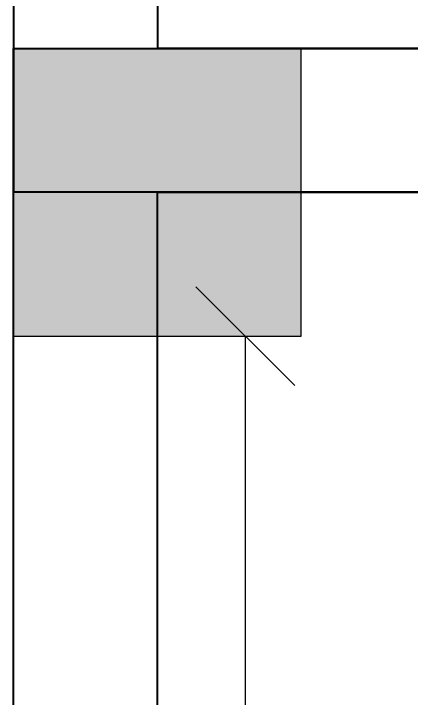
# Model space of a CAD drawing. Header units: metres. Extents: x -355 to 973, y -73 to 238.
# Drawn here: x 706.886 to 707.438, y 124.015 to 124.965 of the extents above; entities that cross this region are included whole.
import ezdxf

# ---------------------------------------------------------------- set-up
doc = ezdxf.new("R2010")
doc.units = ezdxf.units.M
doc.header["$LTSCALE"] = 3
doc.header["$MEASUREMENT"] = 0
doc.linetypes.add('1', pattern=[30, 6, 6, 6, 6, 6])
doc.linetypes.add('ACAD_ISO02W100', pattern=[15, 12, -3])
doc.layers.add('4', color=4, linetype='ACAD_ISO02W100')
doc.layers.add('alaem', color=230, linetype='Continuous', lineweight=5)
doc.styles.get("Standard").update_dxf_attribs({"font": 'arial.ttf'})
doc.dimstyles.new('ahmad', dxfattribs={"dimtxt": 0.2, "dimasz": 0.1375, "dimexe": 0, "dimexo": 0.0625, "dimgap": 0.09, "dimtad": 0, "dimzin": 0, "dimdsep": 46, "dimtxsty": 'Standard', "dimblk": 'OBLIQUE', "dimcen": 0.09, "dimclrd": 245, "dimclrt": 61, "dimadec": 0, "dimazin": 0, "dimtfac": 1, "dimtofl": 0, "dimtmove": 0, "dimatfit": 3, "dimldrblk": 'OBLIQUE', "dimfxl": 0, "dimfxlon": 1, "dimtolj": 1, "dimtzin": 0, "dimlwd": 13, "dimarcsym": 0})

# ---------------------------------------------------------------- blocks, each defined once
blk = doc.blocks.new('tyhtfy')
at = {"layer": '4', "linetype": '1'}
for points in [[(265.70447, 186.374), (265.70447, 184.474), (263.80447, 184.474), (263.80447, 186.374)], [(265.50447, 186.174), (265.50447, 184.674), (264.00447, 184.674), (264.00447, 186.174)]]:
    blk.add_lwpolyline(points, close=True, dxfattribs=at)
blk = doc.blocks.new('fghhyh')
at = {"layer": 'alaem', "linetype": '1'}
h = blk.add_hatch(color=256, dxfattribs=at)
h.dxf.hatch_style = 1
h.paths.add_polyline_path([(280.39606, 190.29639), (280.39606, 190.69639), (279.99606, 190.69639), (279.99606, 190.29639)])
blk.add_lwpolyline([(279.99606, 190.69639), (279.99606, 190.29639), (280.39606, 190.29639), (280.39606, 190.69639)], close=True, dxfattribs=at)
blk = doc.blocks.new('_Oblique')
at = {"color": 0, "linetype": 'ByBlock', "lineweight": -2}
blk.add_line((-0.5, -0.5), (0.5, 0.5), dxfattribs=at)
blk = doc.blocks.new('*D507')
at = {"color": 245, "lineweight": 13, "transparency": 16777216}
for p, q in [((707.20841, 124.51702), (707.20841, 123.86805)), ((707.20841, 122.51684), (707.20841, 123.16581))]:
    blk.add_line(p, q, dxfattribs=at)
at = {"layer": 'Defpoints', "color": 0, "transparency": 16777216}
for p in [(707.20841, 124.51702), (707.28606, 124.51702), (707.28606, 122.51684)]:
    blk.add_point(p, dxfattribs=at)
at = {"color": 245, "lineweight": 13, "transparency": 16777216, "xscale": 0.1375, "yscale": 0.1375, "zscale": 0.1375}
for p, rotation in [((707.20841, 124.51702), 90), ((707.20841, 122.51684), 270)]:
    blk.add_blockref('_Oblique', p, dxfattribs=dict(at, rotation=rotation))
at = {"color": 61, "transparency": 16777216, "insert": (707.20841, 123.51693), "char_height": 0.2, "attachment_point": 5, "rotation": 90}
blk.add_mtext('\\A1;2.00', dxfattribs=at)

msp = doc.modelspace()

# ---------------------------------------------------------------- linework, layer by layer
at = {"layer": '4', "linetype": '1'}
for points in [[(712.08606, 122.11702), (706.88606, 122.11702), (706.88606, 124.91702), (712.08606, 124.91702)], [(711.88606, 122.31702), (707.08606, 122.31702), (707.08606, 124.71702), (711.88606, 124.71702)]]:
    msp.add_lwpolyline(points, close=True, dxfattribs=at)

# ---------------------------------------------------------------- block references
at = {"layer": '4', "linetype": '1', "xscale": -1, "rotation": 90}
msp.add_blockref('tyhtfy', (893.26006, 390.42206), dxfattribs=at)
at = {"layer": 'alaem', "linetype": '1', "rotation": 270}
msp.add_blockref('fghhyh', (516.58967, 404.91307), dxfattribs=at)

# ---------------------------------------------------------------- dimensions: what is measured, and where the dimension line sits
dim = msp.add_linear_dim(base=(707.20841, 124.51702), p1=(707.28606, 122.51684), p2=(707.28606, 124.51702), angle=270, dimstyle='ahmad')
dim.commit()
dim.dimension.update_dxf_attribs({"geometry": '*D507', "text_midpoint": (707.20841, 123.51693)})

doc.saveas('drawing.dxf')
